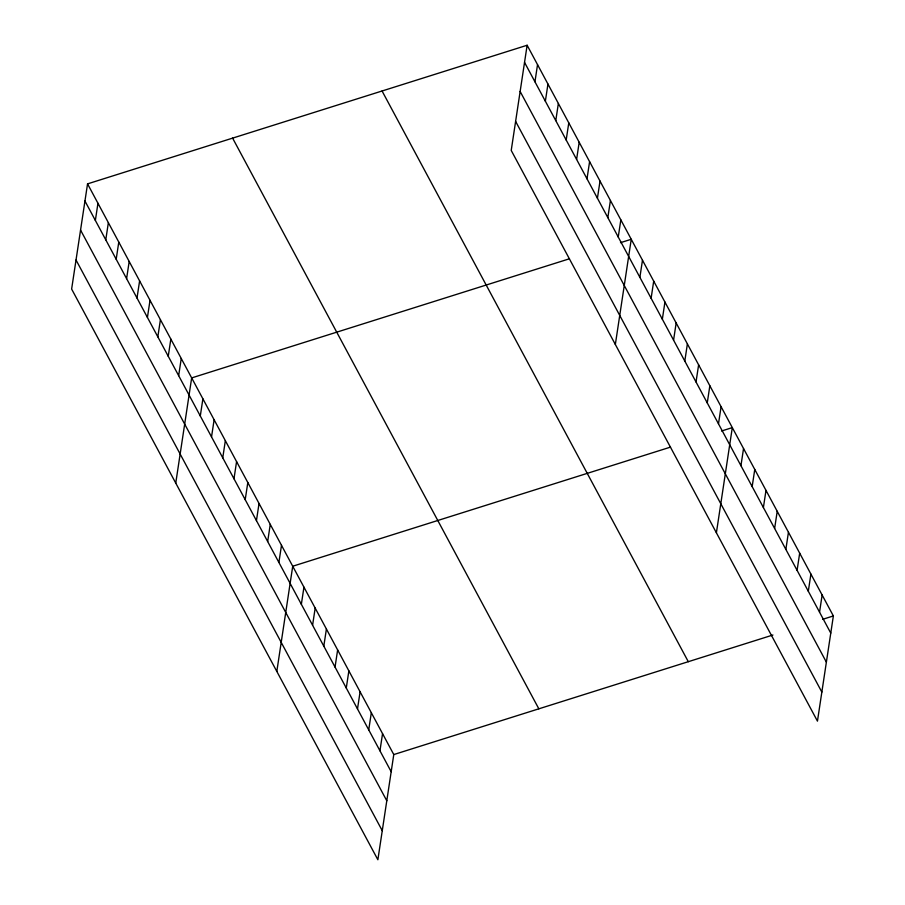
<?xml version="1.0" encoding="UTF-8"?>
<svg xmlns="http://www.w3.org/2000/svg" width="905" height="905" viewBox="0 0 905 905"><rect width="100%" height="100%" fill="white"/><g stroke="black" fill="none" stroke-linecap="round" stroke-linejoin="round"><path stroke-width="1.36" d="M87.547 183.873L71.631 289.057L377.871 859.75L393.777 754.566L87.547 183.873L527.129 45.25L833.369 615.943L817.453 721.127L511.223 150.434L527.129 45.25M95.364 220.424L97.955 203.274M105.772 239.825L108.362 222.687M116.191 259.226L118.781 242.088M126.598 278.638L129.189 261.488M137.006 298.039L139.608 280.889M147.424 317.44L150.015 300.302M157.832 336.841L160.423 319.703M168.251 356.253L170.841 339.103M178.658 375.654L181.249 358.504M175.751 483.089L191.668 377.917L569.46 258.773M200.299 415.983L202.89 398.834M211.532 436.911L214.123 419.762M222.754 457.828L225.345 440.69M233.988 478.756L236.578 461.618M245.21 499.684L247.812 482.535M256.443 520.613L259.034 503.463M267.665 541.529L270.267 524.391M278.898 562.457L281.489 545.319M276.817 671.42L292.722 566.236L670.526 447.104M301.354 604.314L303.944 587.164M312.587 625.231L315.178 608.092M323.809 646.159L326.411 629.02M335.042 667.087L337.633 649.948M346.276 688.015L348.866 670.865M357.498 708.943L360.088 691.793M368.731 729.86L371.322 712.721M379.953 750.788L382.555 733.65M534.946 81.801L537.536 64.651M545.364 101.202L547.955 84.052M555.772 120.603L558.362 103.464M566.179 140.004L568.781 122.865M576.598 159.416L579.189 142.266M587.006 178.817L589.596 161.667M597.424 198.218L600.015 181.079M607.832 217.619L610.423 200.48M618.239 237.031L620.841 219.881M615.343 344.466L631.249 239.282L620.502 242.676M639.88 277.36L642.482 260.21M651.114 298.277L653.704 281.138M662.347 319.205L664.937 302.066M673.569 340.133L676.159 322.983M684.802 361.061L687.393 343.911M696.024 381.978L698.626 364.839M707.258 402.906L709.848 385.768M718.491 423.834L721.081 406.684M716.398 532.796L732.303 427.613L721.557 431.006M740.946 465.679L743.537 448.541M752.168 486.607L754.759 469.469M763.401 507.535L765.992 490.397M774.623 528.463L777.225 511.314M785.857 549.392L788.447 532.242M797.09 570.308L799.681 553.17M808.312 591.236L810.903 574.098M819.545 612.165L822.136 595.015M393.777 754.566L772.927 635.005M822.622 619.337L833.369 615.943M524.538 62.388L830.767 633.093M520.137 91.45L826.378 662.143M515.612 121.383L821.853 692.076M382.068 90.998L688.298 661.691M232.608 138.126L538.837 708.819M84.946 201.023L391.186 771.716M80.556 230.074L386.797 800.767M76.031 260.007L382.261 830.7"/></g></svg>
